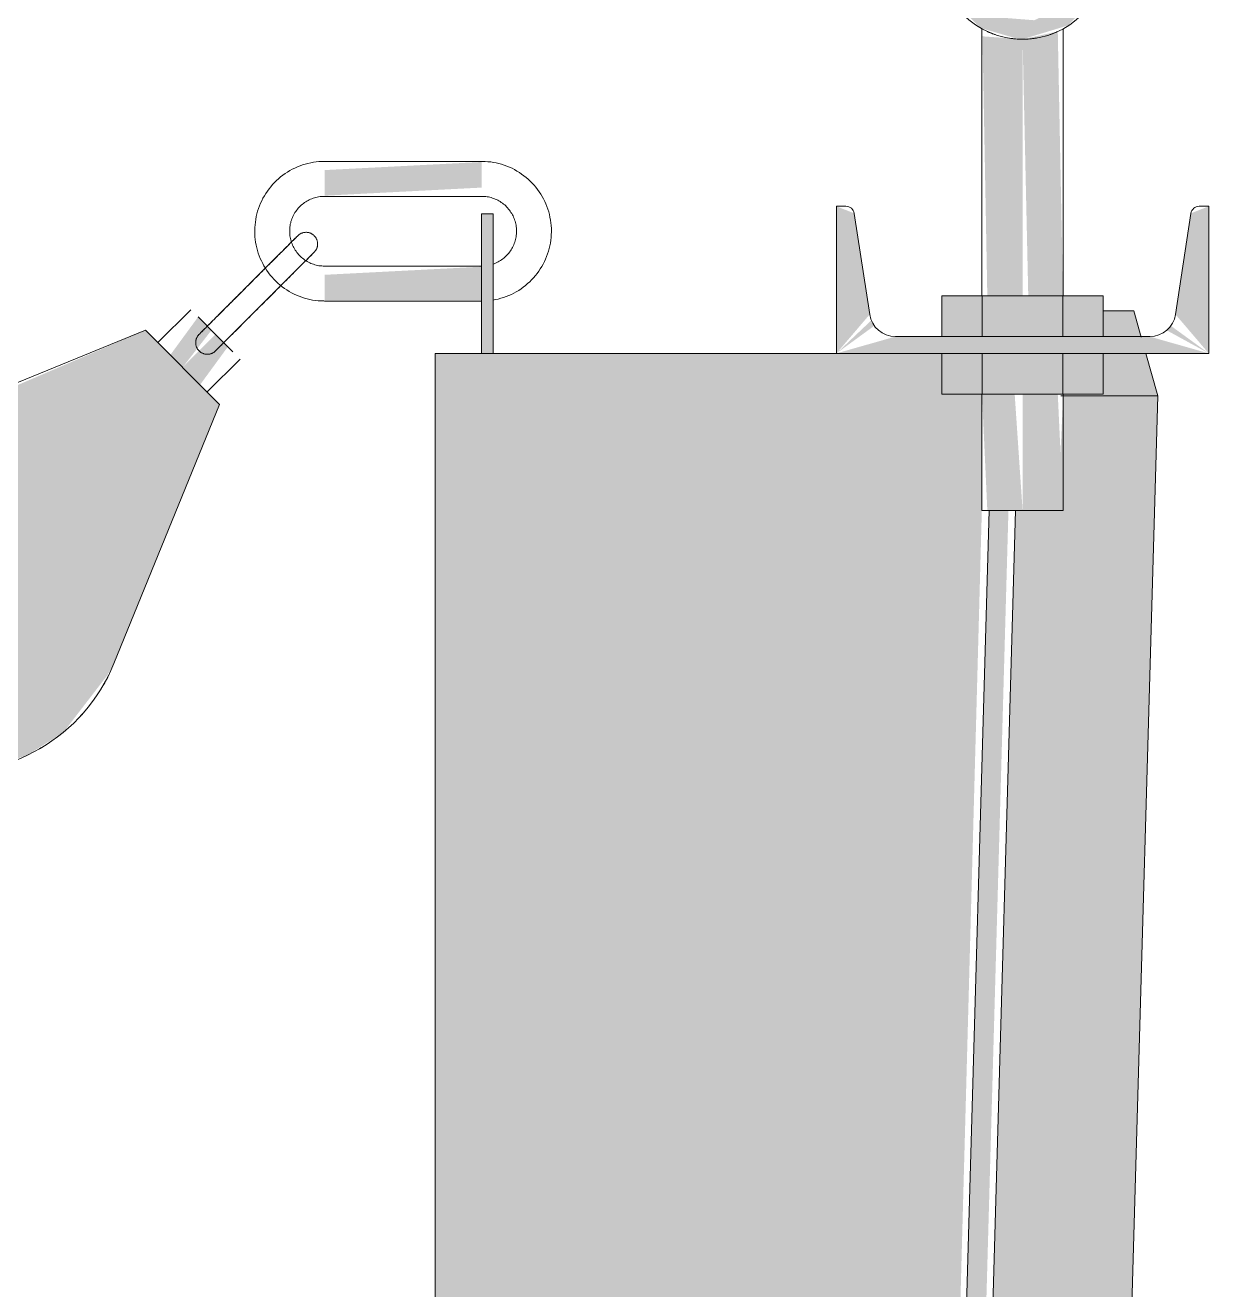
# Model space of a CAD drawing. Header units: inches. Extents: x -54868 to -186, y -265 to 853.
# Drawn here: x -24767.48 to -24754.77, y 271.31 to 284.9 of the extents above; entities that cross this region are included whole.
import ezdxf

# ---------------------------------------------------------------- set-up
doc = ezdxf.new("R2010")
doc.units = ezdxf.units.IN
doc.header["$MEASUREMENT"] = 0
doc.layers.add('Q-SPCQ', color=91, linetype='Continuous', lineweight=9)

# ---------------------------------------------------------------- blocks, each defined once
blk = doc.blocks.new('Basketball_Backstop-Performance_Sports_Systems-3103-Ceiling_Hung - 27_-0_ to 27_-11 7_8_-V41-Section 13')
at = {"layer": 'Q-SPCQ'}
for points in [[(-24756.765, 284.75), (-24756.278, 284.898), (-24755.98, 285.203), (-24755.863, 285.687), (-24755.98, 286.109), (-24756.015, 286.089), (-24756.052, 285.465), (-24756.253, 285.144), (-24756.639, 284.954), (-24757.007, 284.983), (-24757.316, 285.184), (-24757.492, 285.514), (-24757.624, 285.931), (-24757.666, 285.615), (-24757.55, 285.203), (-24757.218, 284.871), (-24756.838, 284.76)], [(-24764.265, 283.069), (-24762.578, 283.156), (-24762.578, 283.431), (-24764.265, 283.344), (-24764.265, 283.088)], [(-24762.453, 281.375), (-24762.453, 282.875), (-24762.578, 282.875), (-24762.578, 281.375)], [(-24762.578, 281.944), (-24762.578, 282.306), (-24764.265, 282.219), (-24764.265, 281.944)], [(-24757.198, 281.555), (-24757.198, 281.992), (-24757.631, 281.992), (-24757.631, 281.555)], [(-24756.332, 281.555), (-24756.332, 281.992), (-24757.198, 281.992), (-24757.198, 281.555), (-24756.906, 281.555)], [(-24755.899, 281.555), (-24755.899, 281.992), (-24756.332, 281.992), (-24756.332, 281.555)], [(-24765.79, 281.225), (-24765.481, 281.623), (-24765.624, 281.766), (-24765.923, 281.357), (-24765.859, 281.294)], [(-24765.603, 281.037), (-24765.304, 281.446), (-24765.437, 281.578), (-24765.79, 281.225), (-24765.658, 281.092)], [(-24757.198, 280.937), (-24757.198, 281.375), (-24757.631, 281.375), (-24757.631, 280.937)], [(-24756.332, 280.937), (-24756.332, 281.375), (-24757.198, 281.375), (-24757.198, 280.937), (-24756.906, 280.937)], [(-24755.899, 280.937), (-24755.899, 281.375), (-24756.332, 281.375), (-24756.332, 280.937)], [(-24758.98, 152.543), (-24755.313, 280.918), (-24756.329, 280.918), (-24756.387, 279.687), (-24756.842, 279.687), (-24760.474, 152.543)], [(-24760.474, 152.543), (-24756.917, 279.687), (-24757.123, 279.687), (-24760.499, 160.695), (-24760.499, 152.633)]]:
    blk.add_hatch(color=256, dxfattribs=at).paths.add_polyline_path(points, flags=0)
h = blk.add_hatch(color=256, dxfattribs=at)
h.paths.add_polyline_path([(-24756.765, 279.687), (-24756.85, 280.937), (-24757.201, 280.937), (-24757.144, 279.687), (-24756.878, 279.687)], flags=0)
h.paths.add_polyline_path([(-24756.765, 281.992), (-24756.765, 284.75), (-24757.196, 284.781), (-24757.144, 281.992), (-24756.827, 281.992)], flags=0)
h = blk.add_hatch(color=256, dxfattribs=at)
h.paths.add_polyline_path([(-24756.765, 279.687), (-24756.328, 279.687), (-24756.387, 280.937), (-24756.765, 280.937)], flags=0)
h.paths.add_polyline_path([(-24756.387, 281.992), (-24756.331, 281.992), (-24756.387, 284.833), (-24756.765, 284.75), (-24756.704, 281.992), (-24756.425, 281.992)], flags=0)
h = blk.add_hatch(color=256, dxfattribs=at)
h.paths.add_polyline_path([(-24754.765, 281.375), (-24754.765, 282.955), (-24754.957, 282.879), (-24755.122, 281.793)], flags=0)
h.paths.add_polyline_path([(-24754.765, 281.375), (-24755.172, 281.671), (-24755.217, 281.623)], flags=0)
h.paths.add_polyline_path([(-24758.765, 281.375), (-24758.408, 281.793), (-24758.574, 282.879), (-24758.765, 282.955), (-24758.765, 282.602)], flags=0)
h.paths.add_polyline_path([(-24758.765, 281.375), (-24758.359, 281.671), (-24758.391, 281.729)], flags=0)
h.paths.add_polyline_path([(-24754.765, 281.375), (-24755.399, 281.555), (-24758.131, 281.555), (-24758.765, 281.375), (-24756.906, 281.375)], flags=0)
h = blk.add_hatch(color=256, dxfattribs=at)
h.paths.add_polyline_path([(-24755.399, 280.918), (-24755.313, 280.918), (-24755.441, 281.375), (-24755.899, 281.375), (-24755.899, 280.937), (-24755.899, 280.918)], flags=0)
h.paths.add_polyline_path([(-24755.491, 281.555), (-24755.568, 281.832), (-24755.899, 281.832), (-24755.899, 281.555)], flags=0)
h = blk.add_hatch(color=256, dxfattribs=at)
h.paths.add_polyline_path([(-24768.354, 276.877), (-24767.895, 276.912), (-24767.458, 277.058), (-24767.07, 277.305), (-24766.601, 277.914), (-24766.529, 278.042), (-24765.393, 280.827), (-24766.188, 281.623), (-24769.379, 280.258), (-24769.865, 279.702), (-24769.958, 279.557), (-24770.103, 279.121), (-24770.138, 278.662), (-24769.93, 277.914), (-24769.874, 277.787), (-24769.591, 277.424), (-24769.228, 277.141), (-24768.807, 276.955)], flags=0)
h.paths.add_polyline_path([(-24768.134, 278.262), (-24768.141, 278.5), (-24768.251, 278.409), (-24768.157, 278.29)], flags=0)
h.paths.add_polyline_path([(-24768.622, 278.393), (-24768.442, 278.534), (-24768.545, 278.587), (-24768.586, 278.485)], flags=0)
h.paths.add_polyline_path([(-24768.396, 279.238), (-24768.396, 278.998), (-24768.275, 279.086), (-24768.318, 279.14)], flags=0)
h.paths.add_polyline_path([(-24768.134, 278.262), (-24768.639, 278.456), (-24768.718, 278.916), (-24768.361, 279.229), (-24767.897, 279.068), (-24767.802, 278.594), (-24768.099, 278.298)], flags=0)
h.paths.add_polyline_path([(-24768.044, 278.58), (-24767.777, 278.619), (-24767.984, 278.75), (-24768.022, 278.609)], flags=0)
h.paths.add_polyline_path([(-24768.542, 278.713), (-24768.552, 278.911), (-24768.725, 278.859), (-24768.586, 278.748)], flags=0)
h.paths.add_polyline_path([(-24768.007, 278.856), (-24767.973, 279.081), (-24768.122, 278.991), (-24768.015, 278.875)], flags=0)
h = blk.add_hatch(color=256, dxfattribs=at)
h.paths.add_polyline_path([(-24760.623, 116), (-24759.765, 116), (-24759.785, 119.75), (-24763.078, 119.75), (-24763.078, 119.312), (-24762.39, 119.312), (-24762.39, 119.125), (-24763.078, 119.125), (-24763.078, 116), (-24761.421, 116)], flags=0)
h.paths.add_polyline_path([(-24762.965, 120.25), (-24759.765, 120.25), (-24759.831, 128.782), (-24763.078, 128.75), (-24763.078, 120.875), (-24762.39, 120.84), (-24762.39, 120.687), (-24763.078, 120.687), (-24763.078, 120.25), (-24762.968, 120.25)], flags=0)
h.paths.add_polyline_path([(-24759.765, 129.217), (-24759.765, 135.437), (-24763.078, 135.437), (-24763.078, 135), (-24762.39, 135), (-24762.39, 134.812), (-24763.078, 134.812), (-24763.078, 129.205), (-24762.108, 129.231), (-24760.86, 129.242), (-24759.834, 129.218)], flags=0)
h.paths.add_polyline_path([(-24760.255, 129), (-24759.765, 129.125), (-24759.834, 129.186), (-24760.109, 129.065)], flags=0)
h.paths.add_polyline_path([(-24759.765, 128.823), (-24759.832, 128.944), (-24760.076, 128.935), (-24759.832, 128.847)], flags=0)
h.paths.add_polyline_path([(-24761.225, 135.937), (-24759.765, 135.937), (-24759.765, 152.543), (-24760.474, 152.543), (-24760.499, 152.633), (-24760.499, 161.75), (-24763.078, 161.75), (-24762.996, 161.312), (-24762.39, 161.312), (-24762.39, 161.125), (-24763.078, 161.125), (-24763.078, 136.562), (-24762.39, 136.562), (-24762.39, 136.375), (-24763.078, 136.375), (-24763.078, 135.937), (-24761.421, 135.937)], flags=0)
h.paths.add_polyline_path([(-24761.225, 162.25), (-24760.477, 162.25), (-24759.765, 188.827), (-24759.765, 224.783), (-24763.078, 224.75), (-24762.997, 162.875), (-24762.39, 162.875), (-24762.39, 162.687), (-24763.078, 162.687), (-24762.996, 162.25), (-24761.421, 162.25)], flags=0)
h.paths.add_polyline_path([(-24759.765, 225.217), (-24759.765, 281.375), (-24763.078, 281.375), (-24763.039, 225.203), (-24762.108, 225.231), (-24760.86, 225.242), (-24760.255, 225.228)], flags=0)
h.paths.add_polyline_path([(-24760.255, 225), (-24759.765, 225.125), (-24759.765, 225.217), (-24760.109, 225.065)], flags=0)
h.paths.add_polyline_path([(-24759.765, 224.823), (-24759.765, 224.935), (-24759.909, 224.875)], flags=0)
h = blk.add_hatch(color=256, dxfattribs=at)
h.paths.add_polyline_path([(-24759.765, 116), (-24756.453, 116), (-24756.455, 119.788), (-24757.857, 119.752), (-24759.765, 119.75), (-24759.765, 118.496)], flags=0)
h.paths.add_polyline_path([(-24759.765, 120.217), (-24756.91, 120.195), (-24756.453, 120.208), (-24756.461, 128.125), (-24757.14, 128.125), (-24757.14, 128.312), (-24756.453, 128.312), (-24756.461, 128.75), (-24759.765, 128.75), (-24759.765, 120.241)], flags=0)
h.paths.add_polyline_path([(-24759.275, 120), (-24759.765, 120.125), (-24759.744, 120.062)], flags=0)
h.paths.add_polyline_path([(-24759.765, 119.823), (-24759.275, 120), (-24759.765, 119.875)], flags=0)
h.paths.add_polyline_path([(-24756.906, 129.25), (-24756.453, 129.25), (-24756.462, 129.687), (-24757.14, 129.687), (-24757.14, 129.875), (-24756.453, 129.875), (-24756.466, 135.474), (-24757.857, 135.44), (-24759.765, 135.437), (-24759.697, 129.25), (-24756.939, 129.25)], flags=0)
h.paths.add_polyline_path([(-24759.765, 135.904), (-24756.96, 135.886), (-24756.453, 135.895), (-24756.484, 161.785), (-24757.857, 161.752), (-24758.716, 161.77), (-24758.98, 152.543), (-24759.765, 152.543), (-24759.765, 135.929)], flags=0)
h.paths.add_polyline_path([(-24759.275, 135.687), (-24759.765, 135.812), (-24759.765, 135.752), (-24759.663, 135.739)], flags=0)
h.paths.add_polyline_path([(-24759.765, 135.511), (-24759.663, 135.636), (-24759.765, 135.562)], flags=0)
h.paths.add_polyline_path([(-24756.809, 162.187), (-24756.453, 162.208), (-24756.527, 224.125), (-24756.935, 224.125), (-24758.67, 162.242), (-24756.842, 162.19)], flags=0)
h.paths.add_polyline_path([(-24759.765, 187.186), (-24758.692, 224.75), (-24759.765, 224.75), (-24759.765, 188.827)], flags=0)
h.paths.add_polyline_path([(-24756.566, 224.312), (-24756.453, 224.312), (-24756.527, 224.75), (-24756.917, 224.75), (-24756.897, 224.312), (-24756.782, 224.312)], flags=0)
h.paths.add_polyline_path([(-24756.897, 225.25), (-24756.453, 225.25), (-24756.528, 225.687), (-24756.891, 225.687), (-24756.903, 225.25)], flags=0)
h.paths.add_polyline_path([(-24759.199, 225.25), (-24758.678, 225.25), (-24757.203, 279.687), (-24757.203, 280.937), (-24757.631, 280.937), (-24757.631, 281.375), (-24759.765, 281.375), (-24759.765, 225.25)], flags=0)
h.paths.add_polyline_path([(-24756.885, 225.875), (-24756.453, 225.875), (-24756.536, 238.104), (-24756.872, 226.337)], flags=0)
for p, q in [((-24757.203, 284.862), (-24757.203, 281.992)), ((-24757.203, 284.862), (-24757.203, 281.992)), ((-24756.328, 281.992), (-24756.328, 284.862)), ((-24756.328, 281.992), (-24756.328, 284.862)), ((-24762.578, 283.437), (-24764.265, 283.437)), ((-24764.265, 283.062), (-24762.578, 283.062)), ((-24762.578, 281.375), (-24762.578, 282.875)), ((-24762.453, 282.875), (-24762.578, 282.875)), ((-24762.453, 282.875), (-24762.453, 281.375)), ((-24758.663, 282.955), (-24758.765, 282.955)), ((-24758.765, 282.955), (-24758.765, 281.375)), ((-24758.408, 281.793), (-24758.574, 282.879)), ((-24754.957, 282.879), (-24755.122, 281.793)), ((-24754.765, 282.955), (-24754.868, 282.955)), ((-24754.765, 281.375), (-24754.765, 282.955)), ((-24762.578, 282.312), (-24764.265, 282.312)), ((-24764.265, 281.937), (-24762.578, 281.937)), ((-24757.631, 281.992), (-24757.198, 281.992)), ((-24757.631, 281.992), (-24757.631, 281.555)), ((-24757.198, 281.992), (-24756.332, 281.992)), ((-24757.198, 281.555), (-24757.198, 281.992)), ((-24756.332, 281.992), (-24755.899, 281.992)), ((-24756.332, 281.555), (-24756.332, 281.992)), ((-24755.899, 281.555), (-24755.899, 281.992)), ((-24765.702, 281.844), (-24766.056, 281.49)), ((-24765.624, 281.766), (-24765.437, 281.578)), ((-24755.568, 281.832), (-24755.899, 281.832)), ((-24755.49, 281.55), (-24755.568, 281.832)), ((-24766.188, 281.623), (-24768.974, 280.486)), ((-24765.393, 280.827), (-24766.188, 281.623)), ((-24765.437, 281.578), (-24765.249, 281.391)), ((-24755.399, 281.555), (-24758.131, 281.555)), ((-24763.078, 281.375), (-24763.078, 225.161)), ((-24763.078, 281.375), (-24759.765, 281.375)), ((-24759.765, 281.375), (-24758.759, 281.375)), ((-24758.765, 281.375), (-24754.765, 281.375)), ((-24757.631, 281.375), (-24757.631, 280.937)), ((-24757.198, 280.937), (-24757.198, 281.375)), ((-24756.332, 280.937), (-24756.332, 281.375)), ((-24755.899, 280.937), (-24755.899, 281.375)), ((-24755.313, 280.918), (-24755.441, 281.375)), ((-24765.525, 280.96), (-24765.172, 281.313)), ((-24757.198, 280.937), (-24757.631, 280.937)), ((-24757.203, 280.937), (-24757.203, 279.687)), ((-24756.332, 280.937), (-24757.198, 280.937)), ((-24755.899, 280.937), (-24756.332, 280.937)), ((-24756.328, 279.687), (-24756.328, 280.937)), ((-24766.529, 278.042), (-24765.393, 280.827)), ((-24758.98, 152.543), (-24755.313, 280.918)), ((-24756.353, 280.918), (-24755.313, 280.918)), ((-24760.475, 162.328), (-24757.123, 279.687)), ((-24760.474, 152.543), (-24756.842, 279.687)), ((-24756.765, 279.687), (-24757.203, 279.687)), ((-24756.328, 279.687), (-24756.765, 279.687))]:
    blk.add_line(p, q, dxfattribs=at)
at = {"layer": 'Q-SPCQ', "flags": 128}
for points in [[(-24764.265, 283.437), (-24764.295, 283.437), (-24764.325, 283.435), (-24764.355, 283.432), (-24764.385, 283.428), (-24764.414, 283.423), (-24764.444, 283.416), (-24764.472, 283.408), (-24764.501, 283.399), (-24764.529, 283.389), (-24764.557, 283.378), (-24764.585, 283.366), (-24764.612, 283.353), (-24764.638, 283.338), (-24764.664, 283.323), (-24764.689, 283.307), (-24764.713, 283.289), (-24764.737, 283.271), (-24764.76, 283.251), (-24764.782, 283.231), (-24764.803, 283.21), (-24764.824, 283.188), (-24764.843, 283.165), (-24764.862, 283.142), (-24764.88, 283.118), (-24764.896, 283.093), (-24764.912, 283.067), (-24764.927, 283.041), (-24764.94, 283.014), (-24764.953, 282.987), (-24764.964, 282.959), (-24764.975, 282.931), (-24764.984, 282.903), (-24764.992, 282.874), (-24764.999, 282.844), (-24765.004, 282.815), (-24765.009, 282.785), (-24765.012, 282.756), (-24765.014, 282.726), (-24765.015, 282.696), (-24765.015, 282.687)], [(-24761.828, 282.687), (-24761.828, 282.717), (-24761.83, 282.747), (-24761.833, 282.777), (-24761.837, 282.807), (-24761.843, 282.837), (-24761.849, 282.866), (-24761.857, 282.895), (-24761.866, 282.923), (-24761.876, 282.952), (-24761.887, 282.98), (-24761.899, 283.007), (-24761.912, 283.034), (-24761.927, 283.06), (-24761.942, 283.086), (-24761.959, 283.111), (-24761.976, 283.135), (-24761.995, 283.159), (-24762.014, 283.182), (-24762.034, 283.204), (-24762.055, 283.226), (-24762.077, 283.246), (-24762.1, 283.266), (-24762.123, 283.284), (-24762.148, 283.302), (-24762.172, 283.319), (-24762.198, 283.334), (-24762.224, 283.349), (-24762.251, 283.363), (-24762.278, 283.375), (-24762.306, 283.387), (-24762.334, 283.397), (-24762.363, 283.406), (-24762.392, 283.414), (-24762.421, 283.421), (-24762.45, 283.427), (-24762.48, 283.431), (-24762.51, 283.434), (-24762.54, 283.437), (-24762.57, 283.437), (-24762.578, 283.437)], [(-24764.64, 282.687), (-24764.64, 282.702), (-24764.639, 282.717), (-24764.638, 282.732), (-24764.635, 282.747), (-24764.633, 282.762), (-24764.629, 282.777), (-24764.626, 282.791), (-24764.621, 282.805), (-24764.616, 282.82), (-24764.611, 282.834), (-24764.605, 282.847), (-24764.598, 282.861), (-24764.591, 282.874), (-24764.583, 282.887), (-24764.575, 282.899), (-24764.566, 282.911), (-24764.557, 282.923), (-24764.547, 282.935), (-24764.537, 282.946), (-24764.526, 282.957), (-24764.516, 282.967), (-24764.504, 282.977), (-24764.492, 282.986), (-24764.48, 282.995), (-24764.468, 283.003), (-24764.455, 283.011), (-24764.442, 283.018), (-24764.429, 283.025), (-24764.415, 283.031), (-24764.401, 283.037), (-24764.387, 283.042), (-24764.373, 283.047), (-24764.358, 283.051), (-24764.344, 283.054), (-24764.329, 283.057), (-24764.314, 283.059), (-24764.299, 283.061), (-24764.284, 283.062), (-24764.269, 283.062), (-24764.265, 283.062)], [(-24762.578, 283.062), (-24762.563, 283.062), (-24762.548, 283.061), (-24762.533, 283.06), (-24762.518, 283.058), (-24762.503, 283.055), (-24762.489, 283.052), (-24762.474, 283.048), (-24762.46, 283.043), (-24762.446, 283.038), (-24762.432, 283.033), (-24762.418, 283.027), (-24762.405, 283.02), (-24762.391, 283.013), (-24762.379, 283.005), (-24762.366, 282.997), (-24762.354, 282.988), (-24762.342, 282.979), (-24762.33, 282.969), (-24762.319, 282.959), (-24762.309, 282.949), (-24762.298, 282.938), (-24762.289, 282.926), (-24762.279, 282.915), (-24762.271, 282.903), (-24762.262, 282.89), (-24762.254, 282.877), (-24762.247, 282.864), (-24762.24, 282.851), (-24762.234, 282.837), (-24762.228, 282.823), (-24762.223, 282.809), (-24762.218, 282.795), (-24762.214, 282.781), (-24762.211, 282.766), (-24762.208, 282.751), (-24762.206, 282.736), (-24762.204, 282.722), (-24762.203, 282.707), (-24762.203, 282.692), (-24762.203, 282.687)], [(-24765.083, 282.109), (-24765.062, 282.13), (-24765.041, 282.151), (-24765.02, 282.172), (-24764.999, 282.193), (-24764.978, 282.214), (-24764.957, 282.235), (-24764.937, 282.255), (-24764.916, 282.276), (-24764.896, 282.296), (-24764.877, 282.315), (-24764.857, 282.335), (-24764.838, 282.354), (-24764.82, 282.372), (-24764.802, 282.39), (-24764.784, 282.408), (-24764.767, 282.425), (-24764.75, 282.442), (-24764.734, 282.458), (-24764.718, 282.474), (-24764.703, 282.489), (-24764.688, 282.504), (-24764.674, 282.518), (-24764.661, 282.531), (-24764.649, 282.543), (-24764.637, 282.555), (-24764.626, 282.566), (-24764.616, 282.576), (-24764.606, 282.586), (-24764.597, 282.595), (-24764.589, 282.603), (-24764.582, 282.61), (-24764.575, 282.617), (-24764.57, 282.622), (-24764.565, 282.627), (-24764.561, 282.631), (-24764.557, 282.635), (-24764.555, 282.637), (-24764.554, 282.638), (-24764.553, 282.639)], [(-24764.553, 282.639), (-24764.553, 282.639), (-24764.555, 282.637), (-24764.557, 282.635), (-24764.56, 282.632), (-24764.563, 282.629), (-24764.568, 282.624), (-24764.574, 282.618), (-24764.58, 282.612), (-24764.587, 282.605), (-24764.595, 282.597), (-24764.603, 282.589), (-24764.613, 282.579), (-24764.623, 282.569), (-24764.634, 282.558), (-24764.646, 282.546), (-24764.658, 282.534), (-24764.671, 282.521), (-24764.685, 282.507), (-24764.699, 282.493), (-24764.714, 282.478), (-24764.729, 282.463), (-24764.745, 282.447), (-24764.762, 282.43), (-24764.779, 282.413), (-24764.797, 282.395), (-24764.815, 282.377), (-24764.833, 282.359), (-24764.852, 282.34), (-24764.871, 282.321), (-24764.891, 282.301), (-24764.911, 282.281), (-24764.931, 282.261), (-24764.952, 282.24), (-24764.972, 282.22), (-24764.993, 282.199), (-24765.014, 282.178), (-24765.035, 282.157), (-24765.056, 282.136), (-24765.078, 282.114), (-24765.083, 282.109)], [(-24765.015, 282.687), (-24765.015, 282.658), (-24765.013, 282.628), (-24765.01, 282.598), (-24765.006, 282.568), (-24765, 282.538), (-24764.994, 282.509), (-24764.986, 282.48), (-24764.977, 282.452), (-24764.967, 282.423), (-24764.956, 282.395), (-24764.944, 282.368), (-24764.93, 282.341), (-24764.916, 282.315), (-24764.901, 282.289), (-24764.884, 282.264), (-24764.867, 282.24), (-24764.848, 282.216), (-24764.829, 282.193), (-24764.809, 282.171), (-24764.788, 282.149), (-24764.766, 282.129), (-24764.743, 282.109), (-24764.72, 282.091), (-24764.695, 282.073), (-24764.67, 282.056), (-24764.645, 282.041), (-24764.619, 282.026), (-24764.592, 282.012), (-24764.565, 282), (-24764.537, 281.988), (-24764.509, 281.978), (-24764.48, 281.969), (-24764.451, 281.961), (-24764.422, 281.954), (-24764.393, 281.948), (-24764.363, 281.944), (-24764.333, 281.941), (-24764.303, 281.938), (-24764.273, 281.938), (-24764.265, 281.937)], [(-24764.265, 282.312), (-24764.28, 282.313), (-24764.295, 282.314), (-24764.31, 282.315), (-24764.325, 282.317), (-24764.34, 282.32), (-24764.354, 282.323), (-24764.369, 282.327), (-24764.383, 282.332), (-24764.397, 282.337), (-24764.411, 282.342), (-24764.425, 282.348), (-24764.438, 282.355), (-24764.452, 282.362), (-24764.464, 282.37), (-24764.477, 282.378), (-24764.489, 282.387), (-24764.501, 282.396), (-24764.512, 282.406), (-24764.524, 282.416), (-24764.534, 282.426), (-24764.544, 282.437), (-24764.554, 282.449), (-24764.564, 282.46), (-24764.572, 282.472), (-24764.581, 282.485), (-24764.589, 282.498), (-24764.596, 282.511), (-24764.603, 282.524), (-24764.609, 282.538), (-24764.615, 282.552), (-24764.62, 282.566), (-24764.624, 282.58), (-24764.628, 282.594), (-24764.632, 282.609), (-24764.635, 282.624), (-24764.637, 282.639), (-24764.639, 282.653), (-24764.64, 282.668), (-24764.64, 282.683), (-24764.64, 282.687)], [(-24764.553, 282.639), (-24764.549, 282.643), (-24764.546, 282.646), (-24764.542, 282.649), (-24764.538, 282.652), (-24764.534, 282.655), (-24764.529, 282.658), (-24764.525, 282.66), (-24764.521, 282.662), (-24764.516, 282.665), (-24764.512, 282.667), (-24764.507, 282.668), (-24764.502, 282.67), (-24764.497, 282.671), (-24764.492, 282.673), (-24764.488, 282.674), (-24764.483, 282.674), (-24764.478, 282.675), (-24764.473, 282.675), (-24764.468, 282.676), (-24764.463, 282.676), (-24764.458, 282.676), (-24764.453, 282.675), (-24764.448, 282.675), (-24764.443, 282.674), (-24764.438, 282.673), (-24764.433, 282.672), (-24764.428, 282.67), (-24764.423, 282.669), (-24764.419, 282.667), (-24764.414, 282.665), (-24764.41, 282.663), (-24764.405, 282.661), (-24764.401, 282.658), (-24764.397, 282.656), (-24764.392, 282.653), (-24764.388, 282.65), (-24764.385, 282.647), (-24764.381, 282.643), (-24764.377, 282.64), (-24764.376, 282.639)], [(-24764.376, 282.639), (-24764.373, 282.635), (-24764.369, 282.632), (-24764.366, 282.628), (-24764.363, 282.624), (-24764.36, 282.62), (-24764.358, 282.616), (-24764.355, 282.611), (-24764.353, 282.607), (-24764.351, 282.602)], [(-24764.351, 282.602), (-24764.349, 282.598), (-24764.347, 282.593), (-24764.345, 282.588), (-24764.344, 282.583), (-24764.343, 282.579), (-24764.342, 282.574), (-24764.341, 282.569), (-24764.34, 282.564), (-24764.34, 282.559), (-24764.34, 282.554), (-24764.34, 282.549), (-24764.34, 282.544), (-24764.34, 282.539), (-24764.341, 282.534), (-24764.341, 282.529), (-24764.342, 282.524), (-24764.344, 282.519), (-24764.345, 282.514), (-24764.346, 282.51), (-24764.348, 282.505), (-24764.35, 282.5), (-24764.352, 282.496), (-24764.355, 282.491), (-24764.357, 282.487), (-24764.36, 282.483), (-24764.362, 282.479), (-24764.365, 282.475), (-24764.368, 282.471), (-24764.372, 282.467), (-24764.375, 282.463), (-24764.376, 282.462)], [(-24762.458, 281.947), (-24762.429, 281.952), (-24762.399, 281.959), (-24762.37, 281.967), (-24762.342, 281.976), (-24762.314, 281.986), (-24762.286, 281.997), (-24762.258, 282.009), (-24762.231, 282.022), (-24762.205, 282.037), (-24762.179, 282.052), (-24762.154, 282.068), (-24762.13, 282.086), (-24762.106, 282.104), (-24762.083, 282.124), (-24762.061, 282.144), (-24762.04, 282.165), (-24762.019, 282.187), (-24762, 282.21), (-24761.981, 282.233), (-24761.963, 282.257), (-24761.947, 282.282), (-24761.931, 282.308), (-24761.916, 282.334), (-24761.903, 282.361), (-24761.89, 282.388), (-24761.879, 282.416), (-24761.868, 282.444), (-24761.859, 282.472), (-24761.851, 282.501), (-24761.844, 282.531), (-24761.839, 282.56), (-24761.834, 282.59), (-24761.831, 282.619), (-24761.829, 282.649), (-24761.828, 282.679), (-24761.828, 282.687)], [(-24762.203, 282.687), (-24762.203, 282.673), (-24762.204, 282.658), (-24762.205, 282.643), (-24762.208, 282.628), (-24762.21, 282.613), (-24762.213, 282.598), (-24762.217, 282.584), (-24762.222, 282.57), (-24762.227, 282.555), (-24762.232, 282.541), (-24762.238, 282.528), (-24762.245, 282.514), (-24762.252, 282.501), (-24762.26, 282.488), (-24762.268, 282.476), (-24762.277, 282.464), (-24762.286, 282.452), (-24762.296, 282.44), (-24762.306, 282.429), (-24762.316, 282.418), (-24762.327, 282.408), (-24762.339, 282.398), (-24762.351, 282.389), (-24762.363, 282.38), (-24762.375, 282.372), (-24762.388, 282.364), (-24762.401, 282.357), (-24762.414, 282.35), (-24762.428, 282.344), (-24762.442, 282.338), (-24762.456, 282.333)], [(-24764.906, 281.932), (-24764.885, 281.953), (-24764.864, 281.974), (-24764.843, 281.995), (-24764.822, 282.016), (-24764.801, 282.037), (-24764.78, 282.058), (-24764.76, 282.079), (-24764.74, 282.099), (-24764.72, 282.119), (-24764.7, 282.139), (-24764.681, 282.158), (-24764.662, 282.177), (-24764.643, 282.195), (-24764.625, 282.214), (-24764.607, 282.231), (-24764.59, 282.249), (-24764.573, 282.265), (-24764.557, 282.282), (-24764.541, 282.297), (-24764.526, 282.312), (-24764.512, 282.327), (-24764.498, 282.341), (-24764.485, 282.354), (-24764.472, 282.366), (-24764.46, 282.378), (-24764.449, 282.389), (-24764.439, 282.4), (-24764.429, 282.409), (-24764.42, 282.418), (-24764.412, 282.426), (-24764.405, 282.434), (-24764.398, 282.44), (-24764.393, 282.446), (-24764.388, 282.451), (-24764.384, 282.455), (-24764.381, 282.458), (-24764.378, 282.46), (-24764.377, 282.462), (-24764.376, 282.462)], [(-24764.376, 282.462), (-24764.377, 282.462), (-24764.378, 282.461), (-24764.38, 282.458), (-24764.383, 282.456), (-24764.387, 282.452), (-24764.391, 282.447), (-24764.397, 282.442), (-24764.403, 282.435), (-24764.41, 282.428), (-24764.418, 282.42), (-24764.427, 282.412), (-24764.436, 282.402), (-24764.446, 282.392), (-24764.457, 282.381), (-24764.469, 282.37), (-24764.481, 282.357), (-24764.494, 282.344), (-24764.508, 282.331), (-24764.522, 282.316), (-24764.537, 282.301), (-24764.552, 282.286), (-24764.569, 282.27), (-24764.585, 282.253), (-24764.602, 282.236), (-24764.62, 282.219), (-24764.638, 282.2), (-24764.657, 282.182), (-24764.675, 282.163), (-24764.695, 282.144), (-24764.714, 282.124), (-24764.734, 282.104), (-24764.754, 282.084), (-24764.775, 282.064), (-24764.796, 282.043), (-24764.816, 282.022), (-24764.837, 282.001), (-24764.858, 281.98), (-24764.88, 281.959), (-24764.901, 281.938), (-24764.906, 281.932)], [(-24765.083, 282.109), (-24765.104, 282.088), (-24765.126, 282.066), (-24765.147, 282.045), (-24765.168, 282.024), (-24765.189, 282.003), (-24765.209, 281.983), (-24765.23, 281.962), (-24765.25, 281.942), (-24765.27, 281.922), (-24765.29, 281.902), (-24765.309, 281.883), (-24765.328, 281.864), (-24765.347, 281.845), (-24765.365, 281.827), (-24765.383, 281.809), (-24765.4, 281.792), (-24765.417, 281.775), (-24765.433, 281.759), (-24765.449, 281.743), (-24765.464, 281.728), (-24765.478, 281.714), (-24765.492, 281.7), (-24765.505, 281.687), (-24765.518, 281.674), (-24765.53, 281.662), (-24765.541, 281.651), (-24765.551, 281.641), (-24765.561, 281.631), (-24765.569, 281.623), (-24765.578, 281.614), (-24765.585, 281.607), (-24765.591, 281.601), (-24765.597, 281.595), (-24765.602, 281.59), (-24765.606, 281.586), (-24765.609, 281.583), (-24765.611, 281.581), (-24765.613, 281.579), (-24765.614, 281.578)], [(-24765.509, 281.683), (-24765.496, 281.696), (-24765.482, 281.71), (-24765.468, 281.724), (-24765.453, 281.739), (-24765.437, 281.755), (-24765.421, 281.771), (-24765.405, 281.787), (-24765.387, 281.805), (-24765.37, 281.822), (-24765.352, 281.84), (-24765.333, 281.859), (-24765.314, 281.878), (-24765.295, 281.897), (-24765.275, 281.917), (-24765.255, 281.937), (-24765.235, 281.957), (-24765.215, 281.977), (-24765.194, 281.998), (-24765.173, 282.019), (-24765.152, 282.04), (-24765.131, 282.061), (-24765.11, 282.082), (-24765.089, 282.103), (-24765.083, 282.109)], [(-24765.437, 281.402), (-24765.436, 281.402), (-24765.435, 281.403), (-24765.433, 281.405), (-24765.43, 281.408), (-24765.426, 281.412), (-24765.422, 281.417), (-24765.416, 281.422), (-24765.41, 281.429), (-24765.403, 281.436), (-24765.395, 281.444), (-24765.386, 281.452), (-24765.377, 281.462), (-24765.367, 281.472), (-24765.356, 281.483), (-24765.344, 281.494), (-24765.332, 281.507), (-24765.319, 281.52), (-24765.305, 281.533), (-24765.291, 281.548), (-24765.276, 281.562), (-24765.26, 281.578), (-24765.244, 281.594), (-24765.228, 281.611), (-24765.211, 281.628), (-24765.193, 281.645), (-24765.175, 281.664), (-24765.156, 281.682), (-24765.138, 281.701), (-24765.118, 281.72), (-24765.099, 281.74), (-24765.079, 281.76), (-24765.059, 281.78), (-24765.038, 281.8), (-24765.017, 281.821), (-24764.997, 281.842), (-24764.976, 281.863), (-24764.955, 281.884), (-24764.933, 281.905), (-24764.912, 281.926), (-24764.906, 281.932)], [(-24764.906, 281.932), (-24764.928, 281.911), (-24764.949, 281.89), (-24764.97, 281.868), (-24764.991, 281.847), (-24765.012, 281.827), (-24765.033, 281.806), (-24765.053, 281.785), (-24765.073, 281.765), (-24765.093, 281.745), (-24765.113, 281.725), (-24765.132, 281.706), (-24765.151, 281.687), (-24765.17, 281.668), (-24765.188, 281.65), (-24765.206, 281.633), (-24765.223, 281.615), (-24765.24, 281.599), (-24765.256, 281.582), (-24765.272, 281.567), (-24765.287, 281.552), (-24765.301, 281.537), (-24765.315, 281.523), (-24765.328, 281.51)], [(-24765.614, 281.578), (-24765.613, 281.579), (-24765.612, 281.58), (-24765.61, 281.582), (-24765.607, 281.585), (-24765.603, 281.589), (-24765.598, 281.594), (-24765.593, 281.599), (-24765.587, 281.605), (-24765.58, 281.612), (-24765.572, 281.62), (-24765.563, 281.629), (-24765.554, 281.638), (-24765.545, 281.647)], [(-24765.614, 281.402), (-24765.617, 281.405), (-24765.62, 281.409), (-24765.624, 281.413), (-24765.627, 281.417), (-24765.629, 281.421), (-24765.632, 281.425), (-24765.635, 281.43), (-24765.637, 281.434), (-24765.639, 281.438), (-24765.641, 281.443), (-24765.643, 281.448), (-24765.644, 281.452), (-24765.646, 281.457), (-24765.647, 281.462), (-24765.648, 281.467), (-24765.649, 281.472), (-24765.649, 281.477), (-24765.65, 281.482), (-24765.65, 281.487), (-24765.65, 281.492), (-24765.65, 281.497), (-24765.65, 281.502), (-24765.649, 281.507), (-24765.648, 281.512), (-24765.647, 281.517), (-24765.646, 281.522), (-24765.645, 281.526), (-24765.643, 281.531), (-24765.642, 281.536), (-24765.64, 281.54), (-24765.637, 281.545), (-24765.635, 281.549), (-24765.633, 281.554), (-24765.63, 281.558), (-24765.627, 281.562), (-24765.624, 281.566), (-24765.621, 281.57), (-24765.618, 281.574), (-24765.615, 281.577), (-24765.614, 281.578)], [(-24765.437, 281.402), (-24765.44, 281.398), (-24765.444, 281.395), (-24765.448, 281.392), (-24765.452, 281.389), (-24765.456, 281.386), (-24765.46, 281.383), (-24765.465, 281.381), (-24765.469, 281.378), (-24765.474, 281.376), (-24765.478, 281.374), (-24765.483, 281.372), (-24765.488, 281.371), (-24765.492, 281.369), (-24765.497, 281.368), (-24765.502, 281.367), (-24765.507, 281.366), (-24765.512, 281.366), (-24765.517, 281.365), (-24765.522, 281.365), (-24765.527, 281.365), (-24765.532, 281.365), (-24765.537, 281.366), (-24765.542, 281.366), (-24765.547, 281.367), (-24765.552, 281.368), (-24765.557, 281.369), (-24765.561, 281.37), (-24765.566, 281.372), (-24765.571, 281.374), (-24765.576, 281.376), (-24765.58, 281.378), (-24765.585, 281.38), (-24765.589, 281.382), (-24765.593, 281.385), (-24765.597, 281.388), (-24765.601, 281.391), (-24765.605, 281.394), (-24765.609, 281.397), (-24765.613, 281.401), (-24765.614, 281.402)], [(-24765.364, 281.475), (-24765.374, 281.464), (-24765.384, 281.455), (-24765.393, 281.446), (-24765.401, 281.438), (-24765.408, 281.43), (-24765.415, 281.424), (-24765.42, 281.418), (-24765.425, 281.413), (-24765.429, 281.409), (-24765.432, 281.406), (-24765.435, 281.404), (-24765.436, 281.402), (-24765.437, 281.402)]]:
    blk.add_lwpolyline(points, dxfattribs=at)
at = {"layer": 'Q-SPCQ'}
for centre, radius, start, end in [((-24756.765, 285.656), 0.906, 180, 0), ((-24758.663, 282.865), 0.09, 8.6582, 90), ((-24754.868, 282.865), 0.09, 90, 171.3418), ((-24758.131, 281.835), 0.28, 188.6582, 270), ((-24755.399, 281.835), 0.28, 270, 351.3418), ((-24768.265, 278.75), 1.875, 112.1972, 337.8028), ((-24768.265, 278.75), 1.875, 330, 333.3519), ((-24768.265, 278.75), 1.875, 315, 319.0296), ((-24768.265, 278.75), 1.875, 300, 304.3763)]:
    blk.add_arc(centre, radius, start, end, dxfattribs=at)
for points, knots in [([(-24757.047, 284.795), (-24757.052, 284.796), (-24757.061, 284.799), (-24757.079, 284.806), (-24757.101, 284.814), (-24757.12, 284.822), (-24757.134, 284.829), (-24757.14, 284.831), (-24757.143, 284.833)], [0.2222222, 0.2222222, 0.2222222, 0.2222222, 0.2361111, 0.25, 0.2777778, 0.3055556, 0.3194444, 0.3333333, 0.3333333, 0.3333333, 0.3333333]), ([(-24756.765, 284.75), (-24756.791, 284.75), (-24756.83, 284.752), (-24756.877, 284.757), (-24756.897, 284.76), (-24756.906, 284.761)], [0, 0, 0, 0, 0.0555556, 0.0833333, 0.1030549, 0.1030549, 0.1030549, 0.1030549]), ([(-24756.614, 284.763), (-24756.626, 284.761), (-24756.65, 284.758), (-24756.7, 284.752), (-24756.739, 284.75), (-24756.765, 284.75)], [0.8888889, 0.8888889, 0.8888889, 0.8888889, 0.9166667, 0.9444444, 1, 1, 1, 1]), ([(-24756.387, 284.833), (-24756.39, 284.831), (-24756.397, 284.829), (-24756.411, 284.822), (-24756.43, 284.814), (-24756.451, 284.806), (-24756.469, 284.799), (-24756.479, 284.796), (-24756.483, 284.795)], [0.6666667, 0.6666667, 0.6666667, 0.6666667, 0.6805556, 0.6944444, 0.7222222, 0.75, 0.7638889, 0.7777778, 0.7777778, 0.7777778, 0.7777778])]:
    blk.add_open_spline(points, degree=3, knots=knots, dxfattribs=at)

msp = doc.modelspace()

# ---------------------------------------------------------------- block references
at = {"layer": 'Q-SPCQ'}
msp.add_blockref('Basketball_Backstop-Performance_Sports_Systems-3103-Ceiling_Hung - 27_-0_ to 27_-11 7_8_-V41-Section 13', (0, 0), dxfattribs=at)

doc.saveas('drawing.dxf')
